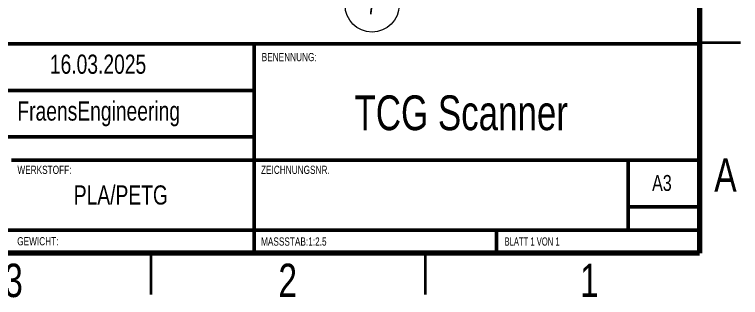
# Model space of a CAD drawing. Header units: millimetres. Extents: x 2 to 418, y 2 to 295.
# Drawn here: x 285.1 to 417.5, y 1.9 to 53.6 of the extents above; entities that cross this region are included whole.
import ezdxf

# ---------------------------------------------------------------- set-up
doc = ezdxf.new("R2010")
doc.units = ezdxf.units.MM
doc.styles.add('SLDTEXTSTYLE0', font='TXT', dxfattribs={"width": 0.75})
doc.styles.add('SLDTEXTSTYLE1', font='TXT', dxfattribs={"width": 0.692308})

# ---------------------------------------------------------------- blocks, each defined once
blk = doc.blocks.new('SW_NOTE_57')
at = {"color": 0, "linetype": 'Continuous', "lineweight": 0}
blk.add_circle((-1.83, -4.58), 4.93, dxfattribs=at)
at = {"color": 0, "linetype": 'Continuous', "lineweight": 0, "insert": (-1.87, -2.8), "char_height": 3.5, "attachment_point": 2, "style": 'SLDTEXTSTYLE0'}
blk.add_mtext('7', dxfattribs=at)

msp = doc.modelspace()

# ---------------------------------------------------------------- linework, layer by layer
at = {"color": 7, "linetype": 'Continuous', "lineweight": 70}
for p, q in [((410, 287), (410, 10)), ((410, 10), (10, 10))]:
    msp.add_line(p, q, dxfattribs=at)
at = {"color": 7, "linetype": 'Continuous', "lineweight": 50}
for p, q in [((410, 48.25), (269.19, 48.25)), ((328.8, 48.25), (328.8, 10)), ((328.8, 39.75), (269.19, 39.75)), ((328.8, 31.25), (269.19, 31.25)), ((284.6, 27), (410, 27)), ((397, 14.25), (397, 27)), ((410, 18.5), (397, 18.5)), ((269.19, 14.25), (410, 14.25)), ((373, 10), (373, 14.25))]:
    msp.add_line(p, q, dxfattribs=at)
at = {"color": 7, "linetype": 'Continuous', "lineweight": 35}
for p, q in [((410, 48.5), (417.5, 48.5)), ((310, 10), (310, 2.5)), ((360, 10), (360, 2.5))]:
    msp.add_line(p, q, dxfattribs=at)

# ---------------------------------------------------------------- block references
at = {"color": 7, "linetype": 'Continuous', "lineweight": 0}
msp.add_blockref('SW_NOTE_57', (352.16, 59.91), dxfattribs=at)

# ---------------------------------------------------------------- texts
for s, insert, char_height, attachment_point, style in [('16.03.2025', (291.57, 46.28), 3.5, 1, 'SLDTEXTSTYLE0'), ('BENENNUNG:', (330.2, 46.58), 1.5, 1, 'SLDTEXTSTYLE0'), ('TCG Scanner', (366.58, 38.83), 6.35, 2, 'SLDTEXTSTYLE0'), ('FraensEngineering', (285.65, 37.73), 3.5, 1, 'SLDTEXTSTYLE0'), ('A', (414.76, 27.36), 6.1, 2, 'SLDTEXTSTYLE0'), ('WERKSTOFF:', (285.65, 25.99), 1.5, 1, 'SLDTEXTSTYLE0'), ('ZEICHNUNGSNR.', (330.07, 25.99), 1.5, 1, 'SLDTEXTSTYLE0'), ('A3', (401.39, 24.3), 2.91, 1, 'SLDTEXTSTYLE0'), ('PLA/PETG', (295.93, 22.4), 3.5, 1, 'SLDTEXTSTYLE0'), ('GEWICHT:', (285.62, 12.95), 1.499, 1, 'SLDTEXTSTYLE0'), ('MASSSTAB:1:2.5', (330.07, 12.9), 1.5, 1, 'SLDTEXTSTYLE0'), ('BLATT 1 VON 1', (374.48, 12.9), 1.5, 1, 'SLDTEXTSTYLE1'), ('3', (284.94, 8.11), 6.1, 2, 'SLDTEXTSTYLE0'), ('2', (334.94, 8.11), 6.1, 2, 'SLDTEXTSTYLE0'), ('1', (389.94, 8.11), 6.1, 2, 'SLDTEXTSTYLE0')]:
    msp.add_mtext(s, dxfattribs=dict(at, insert=insert, char_height=char_height, attachment_point=attachment_point, style=style))

doc.saveas('drawing.dxf')
